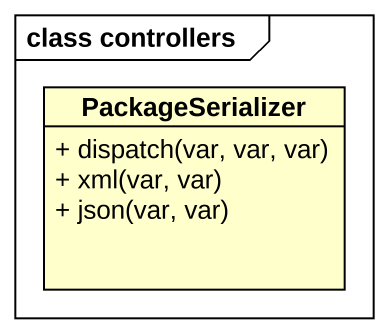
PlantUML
@startuml
mainframe class controllers
hide circle
hide empty members
skinparam classAttributeIconSize 0
class PackageSerializer {
  + dispatch(var, var, var)
  + xml(var, var)
  + json(var, var)
}
@enduml
